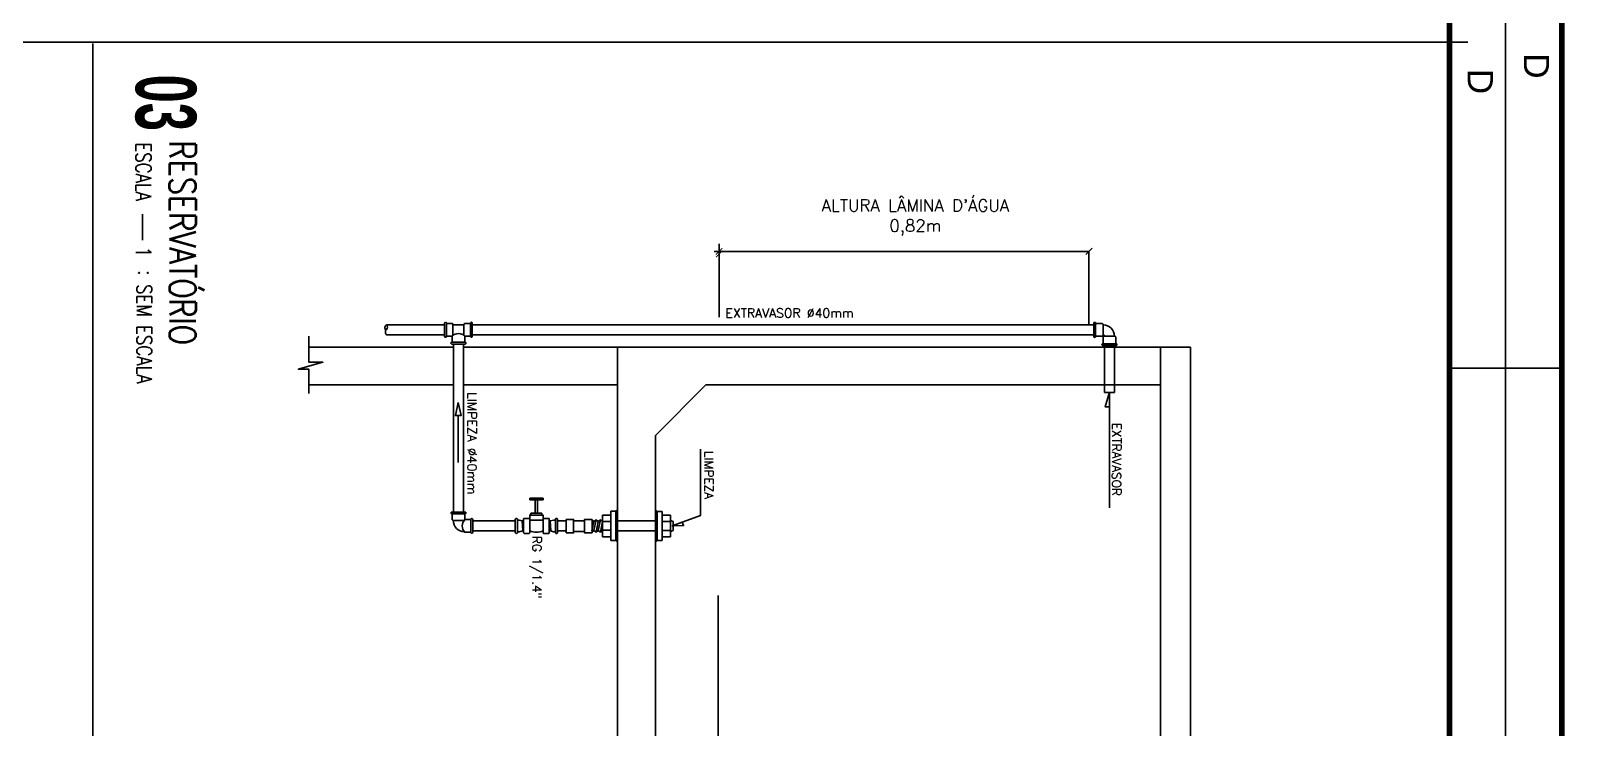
# Model space of a CAD drawing. Header units: millimetres. Extents: x 1904 to 2142, y -1319 to -1235.
# Drawn here: x 1937.38 to 1965.12, y -1271.94 to -1259.51 of the extents above; entities that cross this region are included whole.
import ezdxf
from ezdxf.enums import TextEntityAlignment as Align

# ---------------------------------------------------------------- set-up
doc = ezdxf.new("R2010")
doc.units = ezdxf.units.MM
doc.header["$LTSCALE"] = 30
doc.linetypes.add('HIDDEN', pattern=[0.375, 0.25, -0.125])
doc.layers.get('0').update_dxf_attribs({"linetype": 'CONTINUOUS'})
for name, color, linetype in [('A-PEN-R', 1, 'CONTINUOUS'), ('DETALLHES_HIDRAULICO', 4, 'CONTINUOUS'), ("PRANCHA - PROJETU'S", 7, 'CONTINUOUS'), ('TXT_0', 7, 'CONTINUOUS'), ('TXT_2', 6, 'CONTINUOUS')]:
    doc.layers.add(name, color=color, linetype=linetype)
doc.styles.add('ADITIVOCAD', font='ROMANS.shx')
doc.styles.add('ARIAL', font='arial.ttf', dxfattribs={"height": 2})
doc.styles.add('REG140', font='romans.shx', dxfattribs={"width": 0.8, "height": 0.35})
doc.styles.add('REG80', font='romans.shx', dxfattribs={"width": 0.8, "height": 0.18})
doc.styles.add('SANSSERIF2', font='sanssb__.ttf', dxfattribs={"width": 0.8})

# ---------------------------------------------------------------- blocks, each defined once
blk = doc.blocks.new('ADFSGASDFG')
at = {"layer": "PRANCHA - PROJETU'S", "color": 1}
for p, q in [((360.678, 107.346), (276.578, 107.346)), ((307.178, 106.346), (307.178, 107.346)), ((307.178, 48.946), (307.178, 47.946)), ((307.178, 48.946), (307.178, 47.946)), ((276.578, 47.946), (360.678, 47.946))]:
    blk.add_line(p, q, dxfattribs=at)
at = {"layer": "PRANCHA - PROJETU'S", "color": 4, "const_width": 0.1}
blk.add_lwpolyline([(279.078, 106.346), (359.678, 106.346), (359.678, 48.946), (279.078, 48.946)], close=True, dxfattribs=at)
at = {"layer": "PRANCHA - PROJETU'S", "color": 50, "linetype": 'Continuous', "style": 'ARIAL'}
for p in [(302.065, 106.896), (301.788, 48.496)]:
    blk.add_text('D', height=0.45, dxfattribs=at).set_placement(p, align=Align.MIDDLE)
blk = doc.blocks.new('CRBODADOSÇ')
at = {"layer": "PRANCHA - PROJETU'S", "color": 3}
blk.add_line((164.825, 196.917), (165.288, 196.917), dxfattribs=at)
at = {"layer": "PRANCHA - PROJETU'S", "color": 3, "style": 'REG80', "width": 0.8}
for s, p in [('ESCALA', (163.548, 196.799)), ('1', (165.407, 196.799)), (':', (165.829, 196.842))]:
    blk.add_text(s, height=0.27, dxfattribs=at).set_placement(p)
at = {"layer": "PRANCHA - PROJETU'S", "color": 2, "style": 'REG140', "width": 0.8}
for tag, p in [('PROJETO', (163.521, 198.067)), ('DESENHO', (163.516, 197.395))]:
    blk.add_attdef(tag, p, '', height=0.472, dxfattribs=at)
at = {"layer": "PRANCHA - PROJETU'S", "style": 'SANSSERIF2', "width": 0.6}
blk.add_attdef('00', text='', height=1.08, dxfattribs=at).set_placement((162.84, 196.795), align=Align.CENTER)
at = {"layer": "PRANCHA - PROJETU'S", "color": 3, "style": 'REG80', "width": 0.8}
blk.add_attdef('ESCALA', (166.075, 196.813), '', height=0.27, dxfattribs=at)
blk = doc.blocks.new('_ArchTick')
at = {"color": 0, "const_width": 0.15}
blk.add_lwpolyline([(-0.5, -0.5), (0.5, 0.5)], dxfattribs=at)

msp = doc.modelspace()

# ---------------------------------------------------------------- linework, layer by layer
at = {"layer": 'A-PEN-R'}
for p, q in [((1962.993, -1259.705), (1914.346, -1259.705)), ((1938.476, -1259.728), (1938.476, -1290.039))]:
    msp.add_line(p, q, dxfattribs=at)
at = {"layer": 'DETALLHES_HIDRAULICO'}
for p, q in [((1944.749, -1264.746), (1943.72, -1264.746)), ((1944.749, -1264.927), (1943.72, -1264.927)), ((1944.9, -1264.745), (1945.095, -1264.745)), ((1956.324, -1264.746), (1945.244, -1264.746)), ((1956.324, -1264.927), (1945.244, -1264.927)), ((1944.908, -1268.087), (1944.908, -1265.089)), ((1945.088, -1268.087), (1945.088, -1265.089)), ((1956.514, -1265.953), (1956.514, -1265.115)), ((1956.694, -1265.953), (1956.694, -1265.115)), ((1956.694, -1265.953), (1956.514, -1265.953)), ((1946.366, -1268.109), (1946.366, -1267.869)), ((1946.408, -1268.109), (1946.408, -1267.869)), ((1946.01, -1268.244), (1945.251, -1268.244)), ((1946.078, -1268.229), (1946.048, -1268.229)), ((1946.078, -1268.229), (1946.141, -1268.244)), ((1946.132, -1268.243), (1946.145, -1268.424)), ((1946.141, -1268.244), (1946.159, -1268.244)), ((1946.143, -1268.244), (1946.156, -1268.424)), ((1946.153, -1268.244), (1946.159, -1268.325)), ((1946.267, -1268.229), (1946.507, -1268.229)), ((1946.288, -1268.109), (1946.288, -1268.139)), ((1946.288, -1268.109), (1946.486, -1268.109)), ((1946.486, -1268.109), (1946.486, -1268.139)), ((1946.633, -1268.244), (1946.615, -1268.244)), ((1946.632, -1268.423), (1946.619, -1268.243)), ((1946.642, -1268.424), (1946.629, -1268.243)), ((1946.696, -1268.229), (1946.633, -1268.244)), ((1946.696, -1268.229), (1946.726, -1268.229)), ((1946.816, -1268.244), (1946.764, -1268.244)), ((1946.916, -1268.244), (1946.764, -1268.244)), ((1947.051, -1268.241), (1947.246, -1268.241)), ((1947.408, -1268.253), (1947.372, -1268.224)), ((1947.408, -1268.253), (1947.374, -1268.423)), ((1947.408, -1268.413), (1947.45, -1268.224)), ((1947.45, -1268.224), (1947.408, -1268.253)), ((1947.486, -1268.253), (1947.45, -1268.224)), ((1947.486, -1268.253), (1947.45, -1268.443)), ((1947.527, -1268.224), (1947.486, -1268.413)), ((1947.527, -1268.224), (1947.486, -1268.253)), ((1947.564, -1268.253), (1947.527, -1268.224)), ((1947.564, -1268.253), (1947.527, -1268.443)), ((1947.567, -1268.139), (1947.567, -1268.528)), ((1947.716, -1268.139), (1947.567, -1268.139)), ((1947.716, -1268.255), (1947.567, -1268.255)), ((1947.716, -1268.072), (1947.716, -1268.594)), ((1947.805, -1268.072), (1947.716, -1268.072)), ((1947.805, -1268.072), (1947.834, -1268.045)), ((1947.805, -1268.072), (1947.805, -1268.594)), ((1947.805, -1268.072), (1947.805, -1268.594)), ((1948.509, -1268.242), (1947.834, -1268.242)), ((1948.538, -1268.074), (1948.509, -1268.047)), ((1948.538, -1268.074), (1948.538, -1268.596)), ((1948.538, -1268.074), (1948.626, -1268.074)), ((1948.626, -1268.074), (1948.626, -1268.596)), ((1948.626, -1268.141), (1948.776, -1268.141)), ((1948.626, -1268.257), (1948.776, -1268.257)), ((1948.776, -1268.141), (1948.776, -1268.53)), ((1948.824, -1268.254), (1948.776, -1268.235)), ((1948.824, -1268.254), (1948.824, -1268.416)), ((1946.01, -1268.424), (1945.251, -1268.424)), ((1946.078, -1268.439), (1946.048, -1268.439)), ((1946.078, -1268.439), (1946.141, -1268.424)), ((1946.141, -1268.424), (1946.159, -1268.424)), ((1946.621, -1268.423), (1946.615, -1268.342)), ((1946.633, -1268.424), (1946.615, -1268.424)), ((1946.696, -1268.439), (1946.633, -1268.424)), ((1946.696, -1268.439), (1946.726, -1268.439)), ((1946.816, -1268.424), (1946.764, -1268.424)), ((1946.916, -1268.424), (1946.764, -1268.424)), ((1947.051, -1268.436), (1947.246, -1268.436)), ((1947.408, -1268.413), (1947.372, -1268.443)), ((1947.45, -1268.443), (1947.408, -1268.413)), ((1947.486, -1268.413), (1947.45, -1268.443)), ((1947.527, -1268.443), (1947.486, -1268.413)), ((1947.564, -1268.413), (1947.527, -1268.443)), ((1947.716, -1268.411), (1947.567, -1268.411)), ((1947.716, -1268.528), (1947.567, -1268.528)), ((1948.509, -1268.423), (1947.834, -1268.423)), ((1948.626, -1268.414), (1948.776, -1268.414)), ((1948.626, -1268.53), (1948.776, -1268.53)), ((1948.824, -1268.416), (1948.776, -1268.436)), ((1947.805, -1268.594), (1947.716, -1268.594)), ((1947.805, -1268.594), (1947.834, -1268.622)), ((1948.538, -1268.596), (1948.509, -1268.624)), ((1948.538, -1268.596), (1948.626, -1268.596))]:
    msp.add_line(p, q, dxfattribs=at)
at = {"layer": 'DETALLHES_HIDRAULICO', "linetype": 'HIDDEN'}
msp.add_line((1949.627, -1277.074), (1949.627, -1265.819), dxfattribs=at)
at = {"layer": 'DETALLHES_HIDRAULICO'}
for points in [[(1944.764, -1264.702, 0.414214), (1944.749, -1264.716), (1944.749, -1264.954, 0.414214), (1944.764, -1264.968), (1944.767, -1264.968, 0.414214), (1944.782, -1264.954), (1944.782, -1264.716, 0.414214), (1944.767, -1264.702)], [(1945.23, -1264.702, -0.414214), (1945.244, -1264.716), (1945.244, -1264.954, -0.414214), (1945.23, -1264.968), (1945.226, -1264.968, -0.414214), (1945.212, -1264.954), (1945.212, -1264.716, -0.414214), (1945.226, -1264.702)], [(1956.339, -1264.703, 0.414214), (1956.324, -1264.718), (1956.324, -1264.955, 0.414214), (1956.339, -1264.97), (1956.342, -1264.97, 0.414214), (1956.357, -1264.955), (1956.357, -1264.718, 0.414214), (1956.342, -1264.703)], [(1945.13, -1265.074, -0.414214), (1945.116, -1265.089), (1944.878, -1265.089, -0.414214), (1944.863, -1265.074), (1944.863, -1265.071, -0.414214), (1944.878, -1265.056), (1945.116, -1265.056, -0.414214), (1945.13, -1265.071)], [(1956.723, -1265.083), (1956.486, -1265.083, 0.414214), (1956.471, -1265.097), (1956.471, -1265.101, 0.414214), (1956.486, -1265.115), (1956.723, -1265.115, 0.414214), (1956.738, -1265.101), (1956.738, -1265.097, 0.414214)], [(1946.276, -1267.839, 0.414214), (1946.267, -1267.848), (1946.267, -1267.86, 0.414214), (1946.276, -1267.869), (1946.498, -1267.869, 0.414214), (1946.507, -1267.86), (1946.507, -1267.848, 0.414214), (1946.498, -1267.839)], [(1944.865, -1268.101, -0.414214), (1944.879, -1268.087), (1945.117, -1268.087, -0.414214), (1945.131, -1268.101), (1945.131, -1268.105, -0.414214), (1945.117, -1268.119), (1944.879, -1268.119, -0.414214), (1944.865, -1268.105)], [(1945.237, -1268.201, -0.414214), (1945.251, -1268.215), (1945.251, -1268.453, -0.414214), (1945.237, -1268.467), (1945.233, -1268.467, -0.414214), (1945.219, -1268.453), (1945.219, -1268.215, -0.414214), (1945.233, -1268.201)], [(1946.741, -1268.201, 0.414331), (1946.726, -1268.215), (1946.726, -1268.453, 0.414331), (1946.741, -1268.467), (1946.75, -1268.467, 0.414214), (1946.764, -1268.453), (1946.764, -1268.215, 0.414214), (1946.75, -1268.201)]]:
    msp.add_lwpolyline(points, format="xyb", close=True, dxfattribs=at)
for points in [[(1944.782, -1264.947), (1944.881, -1264.947, 0.414214), (1944.899, -1264.929), (1944.899, -1264.742, 0.414214), (1944.881, -1264.724), (1944.782, -1264.724)], [(1945.108, -1265.056), (1945.108, -1264.948, 0.415872), (1944.885, -1264.948), (1944.885, -1265.056)], [(1945.212, -1264.724), (1945.113, -1264.724, 0.414214), (1945.095, -1264.742), (1945.095, -1264.929, 0.414214), (1945.113, -1264.947), (1945.212, -1264.947)], [(1956.357, -1264.948), (1956.473, -1264.948, 0.414214), (1956.491, -1264.93), (1956.491, -1264.743, 0.414214), (1956.473, -1264.725), (1956.357, -1264.725)], [(1956.716, -1265.083), (1956.716, -1264.967, 0.414214), (1956.698, -1264.949), (1956.511, -1264.949, 0.414214), (1956.493, -1264.967), (1956.493, -1265.083)], [(1944.886, -1268.119), (1944.886, -1268.218, 0.414214), (1944.904, -1268.236), (1945.091, -1268.236, 0.414214), (1945.109, -1268.218), (1945.109, -1268.119)], [(1945.219, -1268.222), (1945.11, -1268.222, 0.415872), (1945.11, -1268.446), (1945.219, -1268.446)], [(1946.034, -1268.467), (1946.024, -1268.467, -0.414214), (1946.01, -1268.453), (1946.01, -1268.215, -0.414214), (1946.024, -1268.201), (1946.034, -1268.201)], [(1946.034, -1268.201, -0.414331), (1946.048, -1268.215), (1946.048, -1268.453, -0.414331), (1946.034, -1268.467)], [(1946.507, -1268.201), (1946.606, -1268.201, -0.414214), (1946.615, -1268.21), (1946.615, -1268.457, -0.414214), (1946.606, -1268.466), (1946.516, -1268.466, -0.414214), (1946.507, -1268.457), (1946.507, -1268.139), (1946.267, -1268.139), (1946.267, -1268.457, -0.414214), (1946.258, -1268.466), (1946.168, -1268.466, -0.414214), (1946.159, -1268.457), (1946.159, -1268.21, -0.414214), (1946.168, -1268.201), (1946.267, -1268.201)], [(1946.917, -1268.219), (1946.917, -1268.458, -0.387836)], [(1947.378, -1268.219), (1947.378, -1268.458, 0.387836)]]:
    msp.add_lwpolyline(points, format="xyb", dxfattribs=at)
for points in [[(1942.33, -1264.952), (1942.33, -1265.413), (1942.58, -1265.413), (1942.139, -1265.538), (1942.33, -1265.538), (1942.33, -1265.97)], [(1944.993, -1266.131), (1944.943, -1266.367), (1944.993, -1266.367)], [(1944.993, -1266.131), (1945.043, -1266.367), (1944.993, -1266.367)], [(1944.993, -1267.204), (1944.993, -1266.367)], [(1946.917, -1268.458), (1947.05, -1268.458), (1947.05, -1268.219), (1946.917, -1268.219)], [(1947.378, -1268.458), (1947.246, -1268.458), (1947.246, -1268.219), (1947.378, -1268.219)]]:
    msp.add_lwpolyline(points, dxfattribs=at)
for centre, radius, start, end in [((1943.748, -1264.802), 0.0626, 116.7055, 221.0513), ((1943.761, -1264.873), 0.067, 138.236, 232.4119), ((1943.658, -1264.781), 0.0714, 318.236, 29.1391), ((1956.491, -1264.95), 0.203, 0.2943, 90.1783), ((1956.491, -1264.95), 0.0231, 2.6862, 91.5328), ((1945.096, -1268.248), 0.188, 176.3415, 271.8523), ((1946.387, -1268.115), 0.331, 248.7623, 291.2377)]:
    msp.add_arc(centre, radius, start, end, dxfattribs=at)
for points in [[(1947.834, -1268.622), (1947.834, -1268.045), (1947.805, -1268.594), (1947.805, -1268.072)], [(1948.509, -1268.624), (1948.509, -1268.047), (1948.538, -1268.596), (1948.538, -1268.074)]]:
    msp.add_solid(points, dxfattribs=at)
at = {"layer": 'TXT_0', "linetype": 'ByBlock'}
for p, q in [((1949.555, -1263.437), (1956.239, -1263.437)), ((1949.645, -1264.611), (1949.645, -1263.302)), ((1949.645, -1264.611), (1949.645, -1263.347)), ((1956.239, -1264.744), (1956.239, -1263.437))]:
    msp.add_line(p, q, dxfattribs=at)
at = {"layer": 'TXT_0'}
for points in [[(1956.605, -1268.009), (1956.605, -1265.949), (1956.53, -1266.211), (1956.605, -1266.211)], [(1949.31, -1266.965), (1949.31, -1268.148), (1948.809, -1268.335), (1949.01, -1268.328), (1948.988, -1268.268)]]:
    msp.add_lwpolyline(points, dxfattribs=at)
at = {"layer": 'TXT_2'}
for p, q in [((1942.339, -1265.144), (1944.908, -1265.144)), ((1945.088, -1265.144), (1947.834, -1265.144)), ((1947.834, -1277.749), (1947.834, -1265.144)), ((1947.834, -1265.144), (1957.512, -1265.144)), ((1957.512, -1272.932), (1957.512, -1265.144)), ((1957.512, -1265.144), (1958.052, -1265.144)), ((1958.052, -1272.932), (1958.052, -1265.144)), ((1942.339, -1265.819), (1944.908, -1265.819)), ((1945.088, -1265.819), (1947.834, -1265.819)), ((1948.509, -1266.72), (1949.409, -1265.819)), ((1949.409, -1265.819), (1957.512, -1265.819)), ((1948.509, -1276.173), (1948.509, -1266.72))]:
    msp.add_line(p, q, dxfattribs=at)

# ---------------------------------------------------------------- block references
at = {"layer": "PRANCHA - PROJETU'S", "color": 1, "rotation": 270}
for p in [(1856.322, -958.341), (1915.722, -958.341)]:
    msp.add_blockref('ADFSGASDFG', p, dxfattribs=at)
at = {"layer": "PRANCHA - PROJETU'S", "rotation": 270}
msp.add_blockref('CRBODADOSÇ', (1742.447, -1097.946), dxfattribs=at).add_auto_attribs({'ESCALA': 'SEM ESCALA', 'DESENHO': 'RESERVATÓRIO', '00': '03'})
at = {"layer": 'TXT_0', "linetype": 'ByBlock', "xscale": 0.1170435493299991, "yscale": 0.1170435493299991, "zscale": 0.1170435493301399, "rotation": 180}
msp.add_blockref('_ArchTick', (1949.645, -1263.437), dxfattribs=at)
at = {"layer": 'TXT_0', "linetype": 'ByBlock', "xscale": 0.1170435493299991, "yscale": 0.1170435493299991, "zscale": 0.1170435493301399}
for p in [(1949.645, -1263.482), (1956.239, -1263.437)]:
    msp.add_blockref('_ArchTick', p, dxfattribs=at)

# ---------------------------------------------------------------- texts
at = {"layer": 'TXT_0', "style": 'ADITIVOCAD'}
msp.add_text('EXTRAVASOR %%C40mm', height=0.16206, dxfattribs=at).set_placement((1949.757, -1264.617))
for s, height, p in [('LIMPEZA %%C40mm', 0.16206, (1945.157, -1265.951)), ('EXTRAVASOR', 0.1576, (1956.653, -1266.496)), ('LIMPEZA', 0.1576, (1949.383, -1266.999)), ('RG 1/1.4"', 0.1576, (1946.317, -1268.512))]:
    msp.add_text(s, height=height, rotation=270, dxfattribs=at).set_placement(p)
at = {"layer": 'TXT_0', "linetype": 'ByBlock', "insert": (1953.144, -1262.83), "char_height": 0.21608, "attachment_point": 5, "style": 'ADITIVOCAD'}
msp.add_mtext("\\A1;ALTURA LÂMINA D'ÁGUA\\P0,82m", dxfattribs=at)

doc.saveas('drawing.dxf')
